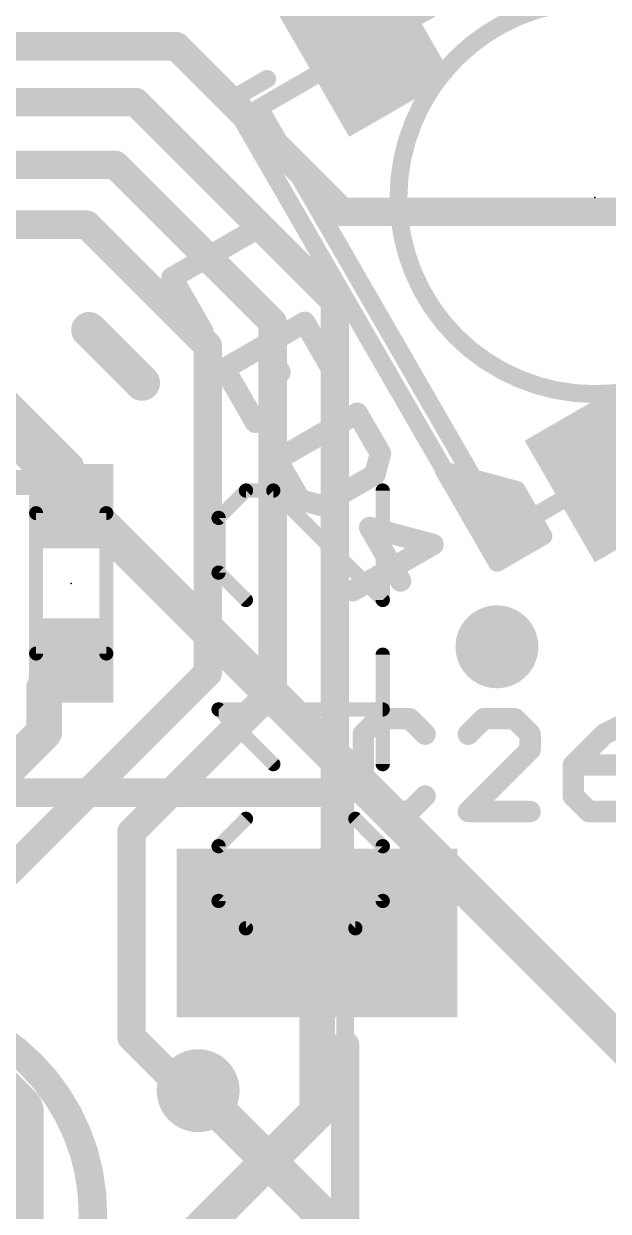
# Model space of a CAD drawing. Extents: x -25.4 to 25.4, y -26.7 to 25.8.
# Drawn here: x 10.92 to 15.08, y 1.03 to 9.49 of the extents above; entities that cross this region are included whole.
import ezdxf

# ---------------------------------------------------------------- set-up
doc = ezdxf.new("R2010")
doc.units = 0
for name, color, linetype in [('1', 12, 'CONTINUOUS'), ('16', 5, 'CONTINUOUS'), ('18', 110, 'CONTINUOUS'), ('20', 53, 'CONTINUOUS'), ('21', 53, 'CONTINUOUS'), ('23', 53, 'CONTINUOUS'), ('25', 253, 'CONTINUOUS'), ('51', 53, 'CONTINUOUS')]:
    doc.layers.add(name, color=color, linetype=linetype)

# ---------------------------------------------------------------- blocks, each defined once
blk = doc.blocks.new('RECT')
blk.add_solid([(-0.5, -0.5), (0.5, -0.5), (-0.5, 0.5), (0.5, 0.5)])
blk = doc.blocks.new('ROUNDV')
at = {"const_width": 0.5}
blk.add_lwpolyline([(0, -0.25, 1), (0, 0.25, 1), (0, -0.25)], format="xyb", dxfattribs=at)

msp = doc.modelspace()

# ---------------------------------------------------------------- linework, layer by layer
at = {"layer": '1'}
for points, const_width in [([(20.32, 0, 0.4142), (0, 20.32)], 0.254), ([(12.0389, 9.369, 1), (11.967, 9.2971)], 0.1016), ([(12.003, 9.2822, 1), (12.003, 9.3838)], 0.1016), ([(11.7515, 8.9706, 1), (11.6796, 8.8987)], 0.1016), ([(11.7156, 8.8838, 1), (11.7156, 8.9854)], 0.1016), ([(11.6038, 8.5239, 1), (11.5319, 8.4521)], 0.1016), ([(11.5679, 8.4372, 1), (11.5679, 8.5388)], 0.1016), ([(13.1826, 8.2042, 1), (13.1826, 8.1026)], 0.1016), ([(13.1467, 8.1175, 1), (13.2185, 8.1893)], 0.1016), ([(11.3998, 8.0981, 1), (11.328, 8.0262)], 0.1016), ([(11.3639, 8.0113, 1), (11.3639, 8.1129)], 0.1016), ([(13.1838, 7.5172, 1), (13.0822, 7.5172)], 0.1016), ([(13.0971, 7.4813, 1), (13.1689, 7.5531)], 0.1016), ([(12.7406, 7.366, 1), (12.639, 7.366)], 0.1016), ([(12.6539, 7.3301, 1), (12.7258, 7.4019)], 0.1016), ([(11.4266, 7.3576, 1), (11.3368, 7.2678)], 0.127), ([(12.2784, 7.1985, 1), (12.1768, 7.1985)], 0.1016), ([(12.1916, 7.1626, 1), (12.2635, 7.2344)], 0.1016), ([(11.7153, 6.8893, 1), (11.8051, 6.9791)], 0.127), ([(11.2992, 6.3475, 1), (11.2103, 6.3475)], 0.0889), ([(11.2233, 6.316, 1), (11.2862, 6.3789)], 0.0889), ([(15.1481, 6.3469, 1), (15.0583, 6.2571)], 0.127), ([(11.0441, 6.2566, 1), (10.9812, 6.1937)], 0.0889), ([(11.0127, 6.1807, 1), (11.0127, 6.2696)], 0.0889), ([(11.1811, 6.1012, 1), (11.1811, 6.0123)], 0.0889), ([(11.1497, 6.0253, 1), (11.2125, 6.0882)], 0.0889), ([(11.2103, 6.0567, 1), (11.2992, 6.0567)], 0.0889), ([(11.2547, 6.0123, 1), (11.2547, 6.1012)], 0.0889), ([(11.2344, 5.0202, 1), (11.2344, 4.8932)], 0.127), ([(11.2996, 4.9118, 1), (11.2098, 5.0016)], 0.127), ([(11.2547, 4.8932, 1), (11.2547, 5.0202)], 0.127), ([(12.1768, 4.8692, 1), (12.2784, 4.8692)], 0.1016), ([(12.2635, 4.8333, 1), (12.1916, 4.9051)], 0.1016), ([(11.1252, 4.7637, 1), (10.9982, 4.7637)], 0.127), ([(11.0168, 4.8086, 1), (11.1066, 4.7188)], 0.127), ([(12.7258, 4.7037, 1), (12.6539, 4.7756)], 0.1016), ([(12.639, 4.7396, 1), (12.7406, 4.7396)], 0.1016), ([(11.1066, 4.4001, 1), (11.0168, 4.4899)], 0.127), ([(10.9982, 4.445, 1), (11.1252, 4.445)], 0.127), ([(11.7348, 3.7338, 1), (11.6332, 3.7338)], 0.1016), ([(11.6481, 3.7697, 1), (11.7199, 3.6979)], 0.1016), ([(13.1689, 3.1071, 1), (13.0971, 3.1789)], 0.1016), ([(13.0695, 3.016, 1), (12.9425, 3.016)], 0.127), ([(13.0822, 3.143, 1), (13.1838, 3.143)], 0.1016), ([(12.9701, 3.0519, 1), (13.0419, 2.9801)], 0.1016), ([(11.7199, 2.3092, 1), (11.6481, 2.2374)], 0.1016), ([(11.6332, 2.2733, 1), (11.7348, 2.2733)], 0.1016), ([(12.065, 1.9431, 1), (12.065, 1.8415)], 0.1016), ([(12.0291, 1.8564, 1), (12.1009, 1.9282)], 0.1016), ([(12.159, 1.8415, 1), (12.159, 1.9431)], 0.1016), ([(13.0509, 1.6935, 1), (12.9611, 1.7833)], 0.127), ([(12.9425, 1.7384, 1), (13.0695, 1.7384)], 0.127)]:
    msp.add_lwpolyline(points, format="xyb", dxfattribs=dict(at, const_width=const_width))
for points, const_width in [([(12.003, 9.333), (4.2304, 9.333)], 0.2032), ([(12.003, 9.333), (13.1826, 8.1534)], 0.2032), ([(11.7156, 8.9346), (4.4235, 8.9346)], 0.2032), ([(11.7156, 8.9346), (13.133, 7.5172)], 0.2032), ([(11.5679, 8.488), (4.6318, 8.488)], 0.2032), ([(11.5679, 8.488), (12.6898, 7.366)], 0.2032), ([(13.1826, 8.1534), (16.9418, 8.1534)], 0.2032), ([(4.8719, 8.0621), (11.3639, 8.0621)], 0.2032), ([(11.3639, 8.0621), (12.2276, 7.1985)], 0.2032), ([(13.133, 7.5172), (13.133, 3.143)], 0.2032), ([(12.6898, 7.366), (12.6898, 4.7396)], 0.2032), ([(11.3817, 7.3127), (11.7602, 6.9342)], 0.254), ([(12.2276, 7.1985), (12.2276, 4.8692)], 0.2032), ([(10.7061, 6.8961), (11.2547, 6.3475)], 0.1778), ([(11.2547, 6.3475), (11.2547, 6.0567)], 0.1778), ([(15.1032, 6.302), (15.3115, 6.0937)], 0.254), ([(10.2025, 6.2252), (11.0127, 6.2252)], 0.1778), ([(11.0127, 6.2252), (11.1811, 6.0567)], 0.1778), ([(11.1811, 6.0567), (11.2547, 6.0567)], 0.1778), ([(11.2547, 4.9567), (11.0617, 4.7637)], 0.254), ([(11.2344, 4.9567), (11.2547, 4.9567)], 0.254), ([(12.2276, 4.8692), (10.795, 3.4366)], 0.2032), ([(11.0617, 4.7637), (11.0617, 4.445)], 0.254), ([(12.6898, 4.7396), (11.684, 3.7338)], 0.2032), ([(11.0617, 4.445), (10.7823, 4.1656)], 0.254), ([(11.684, 3.7338), (11.684, 2.2733)], 0.2032), ([(13.133, 3.143), (13.006, 3.016)], 0.2032), ([(13.006, 1.7384), (13.006, 3.016)], 0.254), ([(12.065, 1.8923), (11.684, 2.2733)], 0.2032), ([(12.159, 1.8923), (12.065, 1.8923)], 0.2032), ([(13.006, 1.7384), (11.896, 0.6284)], 0.254)]:
    msp.add_lwpolyline(points, dxfattribs=dict(at, const_width=const_width))
at = {"layer": '16'}
for points, const_width in [([(20.32, 0, 0.4142), (0, 20.32)], 0.254), ([(12.2039, 1.9372, 1), (12.1141, 1.8474)], 0.127), ([(10.9576, 1.7406, 1), (10.7544, 1.7406)], 0.2032), ([(10.7841, 1.6688, 1), (10.9278, 1.8124)], 0.2032)]:
    msp.add_lwpolyline(points, format="xyb", dxfattribs=dict(at, const_width=const_width))
for points, const_width in [([(10.3632, 7.0358), (17.6848, -0.2858)], 0.254), ([(9.5917, 3.0048), (10.856, 1.7406)], 0.4064), ([(12.159, 1.8923), (13.589, 0.4623)], 0.254), ([(10.856, 1.7406), (10.856, -0.7716)], 0.4064)]:
    msp.add_lwpolyline(points, dxfattribs=dict(at, const_width=const_width))
at = {"layer": '20', "const_width": 0.0254}
msp.add_lwpolyline([(-3.4925, 25.146, 14.4823), (3.4925, 25.146)], format="xyb", dxfattribs=at)
at = {"layer": '21'}
for points, const_width in [([(12.3906, 8.9504), (12.6504, 9.1004)], 0.127), ([(14.2906, 5.6596), (12.3906, 8.9504)], 0.127), ([(14.4282, 6.1732), (13.9077, 6.3126)], 0.127), ([(13.9077, 6.3126), (14.2887, 5.6527)], 0.127), ([(13.9595, 6.223), (14.2422, 6.223)], 0.127), ([(14.6187, 5.8432), (14.4282, 6.1732)], 0.127), ([(14.0328, 6.096), (14.4727, 6.096)], 0.127), ([(14.1061, 5.969), (14.5461, 5.969)], 0.127), ([(14.1794, 5.842), (14.6166, 5.842)], 0.127), ([(14.2887, 5.6527), (14.6187, 5.8432)], 0.127), ([(14.5504, 5.8096), (14.2906, 5.6596)], 0.127), ([(14.2528, 5.715), (14.3966, 5.715)], 0.127), ([(6.606, 4.016), (13.206, 4.016)], 0.2032), ([(13.206, 2.216), (13.206, -0.184)], 0.2032)]:
    msp.add_lwpolyline(points, dxfattribs=dict(at, const_width=const_width))
for points, const_width in [([(12.6662, 9.073, 1), (12.6345, 9.1279)], 0.0635), ([(12.418, 8.9663, 1), (12.3631, 8.9346)], 0.0635), ([(12.3747, 8.9779, 1), (12.4064, 8.923)], 0.0635), ([(13.9159, 6.3433, 1), (13.8995, 6.282)], 0.0635), ([(13.9352, 6.3285, 1), (13.8802, 6.2968)], 0.0635), ([(13.9595, 6.2547, 1), (13.9595, 6.1913)], 0.0635), ([(14.2422, 6.1913, 1), (14.2422, 6.2547)], 0.0635), ([(14.4557, 6.189, 1), (14.4007, 6.1573)], 0.0635), ([(14.42, 6.1425, 1), (14.4364, 6.2038)], 0.0635), ([(14.0328, 6.1277, 1), (14.0328, 6.0643)], 0.0635), ([(14.4727, 6.0643, 1), (14.4727, 6.1277)], 0.0635), ([(14.1061, 6.0008, 1), (14.1061, 5.9373)], 0.0635), ([(14.5461, 5.9373, 1), (14.5461, 6.0008)], 0.0635), ([(14.1794, 5.8738, 1), (14.1794, 5.8103)], 0.0635), ([(14.5662, 5.7821, 1), (14.5345, 5.837)], 0.0635), ([(14.5912, 5.8273, 1), (14.6462, 5.8591)], 0.0635), ([(14.6345, 5.8157, 1), (14.6028, 5.8707)], 0.0635), ([(14.6166, 5.8103, 1), (14.6166, 5.8738)], 0.0635), ([(14.2528, 5.7467, 1), (14.2528, 5.6833)], 0.0635), ([(14.3966, 5.6833, 1), (14.3966, 5.7467)], 0.0635), ([(14.2728, 5.6802, 1), (14.3046, 5.6252)], 0.0635), ([(14.2747, 5.687, 1), (14.3064, 5.6321)], 0.0635), ([(14.2612, 5.6368, 1), (14.3162, 5.6686)], 0.0635), ([(14.2631, 5.6437, 1), (14.318, 5.6754)], 0.0635), ([(13.206, 3.9652, 1), (13.206, 4.0668)], 0.1016), ([(9.906, -0.4873, 1), (9.906, 2.5193, 1), (9.906, -0.4873)], 0.2032), ([(13.2568, 2.216, 1), (13.1552, 2.216)], 0.1016), ([(9.906, 0.016, 1), (9.906, 2.016, 1), (9.906, 0.016)], 0.2032)]:
    msp.add_lwpolyline(points, format="xyb", dxfattribs=dict(at, const_width=const_width))
at = {"layer": '23'}
for p in [(14.986, 8.255), (11.2547, 5.5067)]:
    msp.add_point(p, dxfattribs=at)
at = {"layer": '25'}
for points, const_width in [([(12.5445, 8.0145), (11.9721, 7.684)], 0.1524), ([(11.9721, 7.684), (12.1924, 7.3024)], 0.1524), ([(12.9187, 7.3663), (12.3463, 7.0359)], 0.1524), ([(13.139, 6.9847), (12.9187, 7.3663)], 0.1524), ([(12.6325, 7.2011), (12.7427, 7.0103)], 0.1524), ([(12.3463, 7.0359), (12.5666, 6.6543)], 0.1524), ([(13.2929, 6.7182), (12.7205, 6.3877)], 0.1524), ([(13.4582, 6.432), (13.2929, 6.7182)], 0.1524), ([(12.7205, 6.3877), (12.8858, 6.1015)], 0.1524), ([(13.4178, 6.2815), (13.4582, 6.432)], 0.1524), ([(13.0362, 6.0612), (13.4178, 6.2815)], 0.1524), ([(12.4994, 6.1677), (12.3045, 5.9728)], 0.1016), ([(12.6943, 6.1677), (12.4994, 6.1677)], 0.1016), ([(13.4739, 5.3881), (12.6943, 6.1677)], 0.1016), ([(12.8858, 6.1015), (13.0362, 6.0612)], 0.1524), ([(13.4739, 6.1677), (13.4739, 5.3881)], 0.1016), ([(12.3045, 5.9728), (12.3045, 5.583)], 0.1016), ([(13.8324, 5.7838), (13.3809, 5.9048)], 0.1524), ([(13.3809, 5.9048), (13.6012, 5.5232)], 0.1524), ([(13.26, 5.4534), (13.8324, 5.7838)], 0.1524), ([(12.3045, 5.583), (12.4994, 5.3881)], 0.1016), ([(13.4739, 4.2187), (13.4739, 4.9983)], 0.1016), ([(12.6943, 4.2187), (12.3045, 4.6085)], 0.1016), ([(12.3045, 4.6085), (13.4739, 4.6085)], 0.1016), ([(13.4453, 4.5421), (13.3351, 4.4319)], 0.1524), ([(13.6656, 4.5421), (13.4453, 4.5421)], 0.1524), ([(13.7758, 4.4319), (13.6656, 4.5421)], 0.1524), ([(14.1937, 4.5421), (14.0835, 4.4319)], 0.1524), ([(14.414, 4.5421), (14.1937, 4.5421)], 0.1524), ([(14.5242, 4.4319), (14.414, 4.5421)], 0.1524), ([(15.2726, 4.5421), (15.0523, 4.4319)], 0.1524), ([(13.3351, 4.4319), (13.3351, 3.9913)], 0.1524), ([(14.5242, 4.3218), (14.5242, 4.4319)], 0.1524), ([(15.0523, 4.4319), (14.8319, 4.2116)], 0.1524), ([(14.0835, 3.8811), (14.5242, 4.3218)], 0.1524), ([(14.8319, 4.2116), (14.8319, 3.9913)], 0.1524), ([(15.1624, 4.2116), (14.8319, 4.2116)], 0.1524), ([(13.3351, 3.9913), (13.4453, 3.8811)], 0.1524), ([(13.6656, 3.8811), (13.7758, 3.9913)], 0.1524), ([(14.8319, 3.9913), (14.9421, 3.8811)], 0.1524), ([(13.4453, 3.8811), (13.6656, 3.8811)], 0.1524), ([(14.5242, 3.8811), (14.0835, 3.8811)], 0.1524), ([(14.9421, 3.8811), (15.1624, 3.8811)], 0.1524), ([(12.4994, 3.8289), (12.3045, 3.634)], 0.1016), ([(13.4739, 3.634), (13.279, 3.8289)], 0.1016), ([(12.3045, 3.634), (12.3045, 3.2442)], 0.1016), ([(13.4739, 3.2442), (13.4739, 3.634)], 0.1016), ([(12.3045, 3.2442), (12.4994, 3.0493)], 0.1016), ([(13.279, 3.0493), (13.4739, 3.2442)], 0.1016), ([(12.4994, 3.0493), (13.279, 3.0493)], 0.1016)]:
    msp.add_lwpolyline(points, dxfattribs=dict(at, const_width=const_width))
for points, const_width in [([(12.5636, 7.9815, 1), (12.5255, 8.0475)], 0.0762), ([(12.0051, 7.7031, 1), (11.9391, 7.665)], 0.0762), ([(11.9531, 7.717, 1), (11.9912, 7.651)], 0.0762), ([(12.9517, 7.3854, 1), (12.8857, 7.3473)], 0.0762), ([(12.9378, 7.3333, 1), (12.8997, 7.3993)], 0.0762), ([(12.1594, 7.2834, 1), (12.2254, 7.3215)], 0.0762), ([(12.6655, 7.2202, 1), (12.5995, 7.1821)], 0.0762), ([(12.3793, 7.0549, 1), (12.3133, 7.0168)], 0.0762), ([(12.3273, 7.0689, 1), (12.3654, 7.0029)], 0.0762), ([(12.7097, 6.9913, 1), (12.7757, 7.0293)], 0.0762), ([(13.106, 6.9657, 1), (13.172, 7.0038)], 0.0762), ([(13.3259, 6.7372, 1), (13.2599, 6.6991)], 0.0762), ([(13.312, 6.6852, 1), (13.2739, 6.7512)], 0.0762), ([(12.5336, 6.6352, 1), (12.5996, 6.6733)], 0.0762), ([(12.7535, 6.4068, 1), (12.6875, 6.3687)], 0.0762), ([(12.7015, 6.4207, 1), (12.7396, 6.3547)], 0.0762), ([(13.495, 6.4221, 1), (13.4214, 6.4418)], 0.0762), ([(13.4252, 6.4129, 1), (13.4912, 6.451)], 0.0762), ([(13.4369, 6.2485, 1), (13.3988, 6.3145)], 0.0762), ([(13.381, 6.2914, 1), (13.4546, 6.2716)], 0.0762), ([(12.4994, 6.1931, 1), (12.4994, 6.1423)], 0.0508), ([(12.5174, 6.1498, 1), (12.4815, 6.1857)], 0.0508), ([(12.7123, 6.1857, 1), (12.6764, 6.1498)], 0.0508), ([(12.6943, 6.1423, 1), (12.6943, 6.1931)], 0.0508), ([(12.8956, 6.1383, 1), (12.8759, 6.0647)], 0.0762), ([(13.4993, 6.1677, 1), (13.4485, 6.1677)], 0.0508), ([(12.8528, 6.0825, 1), (12.9188, 6.1206)], 0.0762), ([(13.0172, 6.0942, 1), (13.0553, 6.0282)], 0.0762), ([(13.0264, 6.0244, 1), (13.0461, 6.098)], 0.0762), ([(12.3299, 5.9728, 1), (12.2791, 5.9728)], 0.0508), ([(12.2866, 5.9908, 1), (12.3225, 5.9549)], 0.0508), ([(13.4139, 5.9239, 1), (13.3479, 5.8858)], 0.0762), ([(13.3908, 5.9416, 1), (13.3711, 5.868)], 0.0762), ([(13.8514, 5.7508, 1), (13.8133, 5.8168)], 0.0762), ([(13.8225, 5.747, 1), (13.8422, 5.8206)], 0.0762), ([(12.2791, 5.583, 1), (12.3299, 5.583)], 0.0508), ([(12.3225, 5.601, 1), (12.2866, 5.5651)], 0.0508), ([(13.2409, 5.4864, 1), (13.279, 5.4204)], 0.0762), ([(13.5683, 5.5041, 1), (13.6342, 5.5422)], 0.0762), ([(12.4815, 5.3702, 1), (12.5174, 5.4061)], 0.0508), ([(13.456, 5.3702, 1), (13.4919, 5.4061)], 0.0508), ([(13.4485, 5.3881, 1), (13.4993, 5.3881)], 0.0508), ([(13.4993, 4.9983, 1), (13.4485, 4.9983)], 0.0508), ([(12.3045, 4.6339, 1), (12.3045, 4.5831)], 0.0508), ([(12.3225, 4.6265, 1), (12.2866, 4.5906)], 0.0508), ([(13.4739, 4.5831, 1), (13.4739, 4.6339)], 0.0508), ([(13.4453, 4.5802, 1), (13.4453, 4.504)], 0.0762), ([(13.4722, 4.5151, 1), (13.4183, 4.569)], 0.0762), ([(13.6925, 4.569, 1), (13.6387, 4.5151)], 0.0762), ([(13.6656, 4.504, 1), (13.6656, 4.5802)], 0.0762), ([(14.1937, 4.5802, 1), (14.1937, 4.504)], 0.0762), ([(14.2206, 4.5151, 1), (14.1667, 4.569)], 0.0762), ([(14.441, 4.569, 1), (14.3871, 4.5151)], 0.0762), ([(14.414, 4.504, 1), (14.414, 4.5802)], 0.0762), ([(13.3732, 4.4319, 1), (13.297, 4.4319)], 0.0762), ([(13.3082, 4.4589, 1), (13.3621, 4.405)], 0.0762), ([(13.7488, 4.405, 1), (13.8027, 4.4589)], 0.0762), ([(14.0566, 4.4589, 1), (14.1105, 4.405)], 0.0762), ([(14.5623, 4.4319, 1), (14.4861, 4.4319)], 0.0762), ([(14.4972, 4.405, 1), (14.5511, 4.4589)], 0.0762), ([(15.0352, 4.466, 1), (15.0693, 4.3978)], 0.0762), ([(15.0792, 4.405, 1), (15.0253, 4.4589)], 0.0762), ([(14.4861, 4.3218, 1), (14.5623, 4.3218)], 0.0762), ([(14.5511, 4.2948, 1), (14.4972, 4.3487)], 0.0762), ([(12.6764, 4.2008, 1), (12.7123, 4.2367)], 0.0508), ([(13.4485, 4.2187, 1), (13.4993, 4.2187)], 0.0508), ([(14.87, 4.2116, 1), (14.7938, 4.2116)], 0.0762), ([(14.8319, 4.2497, 1), (14.8319, 4.1735)], 0.0762), ([(14.805, 4.2385, 1), (14.8589, 4.1847)], 0.0762), ([(13.3621, 4.0182, 1), (13.3082, 3.9643)], 0.0762), ([(13.8027, 3.9643, 1), (13.7488, 4.0182)], 0.0762), ([(14.8589, 4.0182, 1), (14.805, 3.9643)], 0.0762), ([(13.297, 3.9913, 1), (13.3732, 3.9913)], 0.0762), ([(14.7938, 3.9913, 1), (14.87, 3.9913)], 0.0762), ([(13.4453, 3.9192, 1), (13.4453, 3.843)], 0.0762), ([(13.4183, 3.8542, 1), (13.4722, 3.9081)], 0.0762), ([(13.6387, 3.9081, 1), (13.6925, 3.8542)], 0.0762), ([(13.6656, 3.843, 1), (13.6656, 3.9192)], 0.0762), ([(14.0835, 3.9192, 1), (14.0835, 3.843)], 0.0762), ([(14.0566, 3.9081, 1), (14.1105, 3.8542)], 0.0762), ([(14.5242, 3.843, 1), (14.5242, 3.9192)], 0.0762), ([(14.9421, 3.9192, 1), (14.9421, 3.843)], 0.0762), ([(14.9152, 3.8542, 1), (14.969, 3.9081)], 0.0762), ([(12.5174, 3.811, 1), (12.4815, 3.8469)], 0.0508), ([(13.297, 3.8469, 1), (13.2611, 3.811)], 0.0508), ([(12.3299, 3.634, 1), (12.2791, 3.634)], 0.0508), ([(12.2866, 3.652, 1), (12.3225, 3.6161)], 0.0508), ([(13.4993, 3.634, 1), (13.4485, 3.634)], 0.0508), ([(13.456, 3.6161, 1), (13.4919, 3.652)], 0.0508), ([(12.2791, 3.2442, 1), (12.3299, 3.2442)], 0.0508), ([(12.3225, 3.2622, 1), (12.2866, 3.2263)], 0.0508), ([(13.4485, 3.2442, 1), (13.4993, 3.2442)], 0.0508), ([(13.4919, 3.2263, 1), (13.456, 3.2622)], 0.0508), ([(12.4994, 3.0747, 1), (12.4994, 3.0239)], 0.0508), ([(12.4815, 3.0314, 1), (12.5174, 3.0673)], 0.0508), ([(13.2611, 3.0673, 1), (13.297, 3.0314)], 0.0508), ([(13.279, 3.0239, 1), (13.279, 3.0747)], 0.0508)]:
    msp.add_lwpolyline(points, format="xyb", dxfattribs=dict(at, const_width=const_width))
at = {"layer": '51'}
for points, const_width in [([(12.5955, 8.8955), (15.6265, 10.6455)], 0.127), ([(14.3455, 5.8645), (12.5955, 8.8955)], 0.127), ([(17.3765, 7.6145), (14.3455, 5.8645)], 0.127), ([(11.0047, 5.0067), (11.0047, 6.0067)], 0.1), ([(11.0047, 6.0067), (11.5047, 6.0067)], 0.1), ([(11.5047, 6.0067), (11.5047, 5.0067)], 0.1), ([(11.5047, 5.0067), (11.0047, 5.0067)], 0.1), ([(13.206, 4.016), (13.206, -1.984)], 0.127)]:
    msp.add_lwpolyline(points, dxfattribs=dict(at, const_width=const_width))
for points, const_width in [([(14.986, 6.855, 1), (14.986, 9.655, 1), (14.986, 6.855)], 0.127), ([(12.6229, 8.9114, 1), (12.568, 8.8797)], 0.0635), ([(12.5796, 8.923, 1), (12.6113, 8.868)], 0.0635), ([(11.0297, 6.0067, 1), (10.9797, 6.0067)], 0.05), ([(11.0047, 6.0317, 1), (11.0047, 5.9817)], 0.05), ([(11.5297, 6.0067, 1), (11.4797, 6.0067)], 0.05), ([(11.5047, 5.9817, 1), (11.5047, 6.0317)], 0.05), ([(14.3296, 5.8919, 1), (14.3613, 5.837)], 0.0635), ([(14.318, 5.8486, 1), (14.3729, 5.8803)], 0.0635), ([(11.0047, 5.0317, 1), (11.0047, 4.9817)], 0.05), ([(10.9797, 5.0067, 1), (11.0297, 5.0067)], 0.05), ([(11.4797, 5.0067, 1), (11.5297, 5.0067)], 0.05), ([(11.5047, 4.9817, 1), (11.5047, 5.0317)], 0.05), ([(13.2378, 4.016, 1), (13.1743, 4.016)], 0.0635)]:
    msp.add_lwpolyline(points, format="xyb", dxfattribs=dict(at, const_width=const_width))

# ---------------------------------------------------------------- block references
at = {"layer": '1', "xscale": 0.85, "rotation": 210}
for p in [(13.3532, 9.333), (15.1032, 6.302)]:
    msp.add_blockref('RECT', p, dxfattribs=at)
at = {"layer": '1'}
for p, xscale, yscale, rotation in [((11.2547, 6.0567), 0.6, 0.6, 270), ((11.2547, 4.9567), 0.6, 0.6, 270), ((13.006, 3.016), 2, 1.2, 180)]:
    msp.add_blockref('RECT', p, dxfattribs=dict(at, xscale=xscale, yscale=yscale, rotation=rotation))
at = {"layer": '18', "xscale": 0.5906, "yscale": 0.5906}
for p in [(14.2875, 5.0546), (14.2875, 5.0546), (12.159, 1.8923), (12.159, 1.8923)]:
    msp.add_blockref('ROUNDV', p, dxfattribs=at)

doc.saveas('drawing.dxf')
